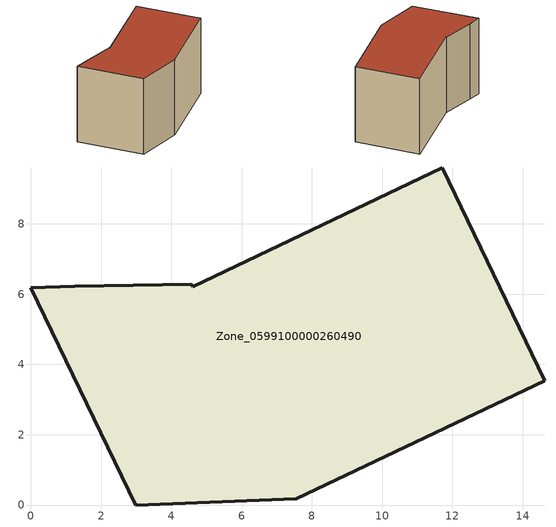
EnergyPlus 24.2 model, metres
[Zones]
Zone_0599100000260490
 floor ground (C_G): 7.56,0.17 2.99,0 0,6.19 1.25,6.22 4.58,6.28 4.61,6.21 11.72,9.59 14.63,3.54 z2.45
 wall outside (C_F): 14.63,3.54 11.72,9.59 4.61,6.21 4.58,6.28 1.25,6.22 0,6.19 2.99,0 7.56,0.17 14.63,3.54 z2.45:11.3
 roof outside (C_R): 7.56,0.17 14.63,3.54 11.72,9.59 4.61,6.21 4.58,6.28 1.25,6.22 0,6.19 2.99,0 z11.3
[BUILDING]
Pand.0599100000260490: North Axis=0; Terrain=City; Loads Convergence Tolerance Value=0.04; Temperature Convergence Tolerance Value=0.4; Solar Distribution=FullExterior; Maximum Number of Warmup Days=25; Minimum Number of Warmup Days=1
[Site:Location]
Rotterdam.The.Hague.AP_ZH_NLD Design_Conditions: Latitude=51.96; Longitude=4.45; Time Zone=1; Elevation=-4.5
[SITE:GROUNDTEMPERATURE:BUILDINGSURFACE]
18, 18, 18, 18, 18, 18, 18, 18, 18, 18, 18, 18
[MATERIAL] Thermal Absorptance=0.9; Solar Absorptance=0.7; Visible Absorptance=0.7
Name | Roughness | Thickness | Conductivity | Density | Specific Heat
G.TI.1946 | MediumSmooth | 0.15 | 1 | 540 | 1210
F.TI.1946 | Rough | 0.3 | 0.857143 | 1920 | 840
R.TI.1946 | MediumRough | 0.2 | 0.1 | 1500 | 1000
[CONSTRUCTION]
C_G: G.TI.1946
C_F: F.TI.1946
C_R: R.TI.1946
[ZONE]
Zone_0599100000260490: Type=1; Multiplier=1; Ceiling Height=Autocalculate; Volume=Autocalculate; Floor Area=autocalculate; Part of Total Floor Area=Yes
[ZONEINFILTRATION:DESIGNFLOWRATE]
Infil_Zone_0599100000260490: Zone or ZoneList or Space or SpaceList=Zone_0599100000260490; Schedule=AlwaysOn; Design Flow Rate Calculation Method=Flow/Area; Flow Rate per Floor Area=0.003; Constant Term Coefficient=1; Temperature Term Coefficient=0; Velocity Term Coefficient=0; Velocity Squared Term Coefficient=0
[HVACTEMPLATE:ZONE:IDEALLOADSAIRSYSTEM]
Zone_0599100000260490: Maximum Heating Supply Air Temperature=50; Minimum Cooling Supply Air Temperature=13; Maximum Heating Supply Air Humidity Ratio=0.0156; Minimum Cooling Supply Air Humidity Ratio=0.0077; Heating Limit=NoLimit; Cooling Limit=NoLimit; Dehumidification Control Type=ConstantSensibleHeatRatio; Cooling Sensible Heat Ratio=0.7; Dehumidification Setpoint=60; Humidification Control Type=None; Humidification Setpoint=30; Outdoor Air Method=None; Outdoor Air Flow Rate per Person=0.00944; Outdoor Air Flow Rate per Zone Floor Area=0; Outdoor Air Flow Rate per Zone=0; Demand Controlled Ventilation Type=None; Outdoor Air Economizer Type=NoEconomizer; Heat Recovery Type=None; Sensible Heat Recovery Effectiveness=0.7; Latent Heat Recovery Effectiveness=0.65
[ZONECONTROL:THERMOSTAT]
ThermostatControl_Zone_0599100000260490: Zone or ZoneList=Zone_0599100000260490; Control Type Schedule=DualSetpointControlType; Control 1=Thermostat_Zone_0599100000260490; Temperature Difference Between Cutout And Setpoint=0
[THERMOSTATSETPOINT:DUALSETPOINT]
Thermostat_Zone_0599100000260490: Heating Setpoint Temperature Schedule=HeatingSetpoint_Zone_0599100000260490; Cooling Setpoint Temperature Schedule=CoolingSetpoint_Zone_0599100000260490
[SCHEDULE:COMPACT]
HeatingSetpoint_Zone_0599100000260490: Through: 12/31, For: AllDays, Until: 24:00, 21
CoolingSetpoint_Zone_0599100000260490: Through: 12/31, For: AllDays, Until: 24:00, 24
DualSetpointControlType: Through: 12/31, For: AllDays, Until: 24:00, 4
AlwaysOn: Through: 12/31, For: AllDays, Until: 24:00, 1
